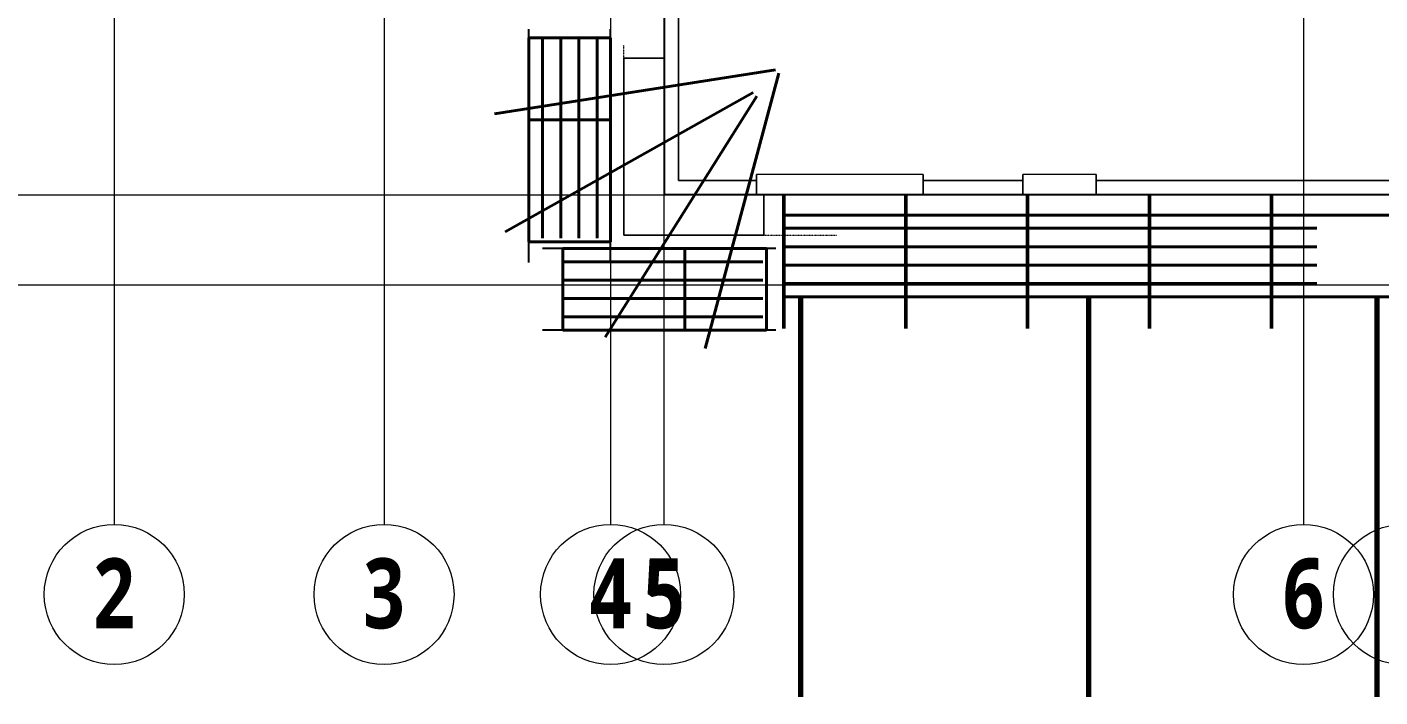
# Model space of a CAD drawing. Header units: millimetres. Extents: x -41779 to 122129, y -6962 to 59838.
# Drawn here: x -18475 to 1830, y -4494 to 5549 of the extents above; entities that cross this region are included whole.
import ezdxf

# ---------------------------------------------------------------- set-up
doc = ezdxf.new("R2010")
doc.units = ezdxf.units.MM
doc.linetypes.add('Dash', pattern=[6.35, 3.175, -3.175])
doc.linetypes.add('Grid Line', pattern=[10, 8, -1, 0, -1])
for name, color, linetype, lineweight in [('A-DETL', 90, 'Continuous', 5), ('A-DETL-HDLN', 90, 'Dash', 5), ('A-FLOR', 192, 'Continuous', 5), ('A-WALL', 113, 'Continuous', 15), ('S-BEAM', 12, 'Continuous', 15), ('S-GRID', 1, 'Continuous', 5), ('S-GRID-IDEN', 1, 'Continuous', 9)]:
    doc.layers.add(name, color=color, linetype=linetype, lineweight=lineweight)
doc.styles.add('Roboto_B', font='Roboto-Bold.ttf', dxfattribs={"width": 0.8, "height": 1050})

# ---------------------------------------------------------------- blocks, each defined once
blk = doc.blocks.new('BMS-SUPPER STRUCTURE_180317_rvt-1-Level 2 -  FRAME')
at = {"layer": 'A-FLOR', "color": 9}
for p, q in [((-8907, 3041), (-8907, 9276)), ((-9517, 5081), (-8907, 5081)), ((-9517, 2431), (-9517, 5081)), ((-8907, 3041), (-8907, 5081)), ((-7527, 3041), (-8907, 3041)), ((-7527, 3041), (-8907, 3041)), ((-5027, 3041), (-7527, 3041)), ((-7417, 3041), (-7527, 3041)), ((-7417, 3041), (-7417, 2431)), ((-3527, 3041), (-5027, 3041)), ((-2427, 3041), (-3527, 3041)), ((2278, 3041), (-2427, 3041)), ((-7417, 2431), (-9517, 2431))]:
    blk.add_line(p, q, dxfattribs=at)
at = {"layer": 'A-FLOR', "color": 55}
for p, q in [((-8907, 9276), (-8907, 3041)), ((-9517, 5081), (-9517, 2431)), ((-8907, 5081), (-9517, 5081)), ((-8907, 3041), (-7527, 3041)), ((-7417, 2431), (-7417, 3041)), ((-5027, 3041), (-3527, 3041)), ((-2427, 3041), (2278, 3041)), ((-9517, 2431), (-7417, 2431))]:
    blk.add_line(p, q, dxfattribs=at)
at = {"layer": 'A-FLOR', "color": 50}
for p, q in [((-8907, 5081), (-8907, 3041)), ((-8907, 3041), (-7527, 3041)), ((-7527, 3041), (-7417, 3041))]:
    blk.add_line(p, q, dxfattribs=at)
at = {"layer": 'A-FLOR', "color": 43}
for p, q in [((-7527, 3041), (-5027, 3041)), ((-3527, 3041), (-2427, 3041))]:
    blk.add_line(p, q, dxfattribs=at)
at = {"layer": 'A-WALL', "color": 8, "lineweight": 18}
for p, q in [((-5027, 3341), (-7527, 3341)), ((-7527, 3341), (-7527, 3041)), ((-5027, 3041), (-5027, 3341)), ((-2427, 3341), (-3527, 3341)), ((-3527, 3341), (-3527, 3041)), ((-2427, 3041), (-2427, 3341)), ((-7527, 3041), (-5027, 3041)), ((-3527, 3041), (-2427, 3041))]:
    blk.add_line(p, q, dxfattribs=at)
at = {"layer": 'A-WALL', "color": 253, "lineweight": 13}
for p, q in [((-5027, 3341), (-7527, 3341)), ((-7527, 3041), (-7527, 3341)), ((-5027, 3341), (-5027, 3041)), ((-3527, 3041), (-3527, 3341)), ((-2427, 3341), (-3527, 3341)), ((-2427, 3341), (-2427, 3041)), ((-7527, 3041), (-5027, 3041)), ((-3527, 3041), (-2427, 3041))]:
    blk.add_line(p, q, dxfattribs=at)
at = {"layer": 'S-BEAM', "color": 135, "lineweight": 13}
for p, q in [((-8907, 9276), (-8907, 3251)), ((-8697, 3251), (-8697, 9276)), ((-8907, 3251), (-8907, 3041)), ((-7527, 3251), (-8697, 3251)), ((-3527, 3251), (-5027, 3251)), ((2278, 3251), (-2427, 3251)), ((-8907, 3041), (-7527, 3041)), ((-5027, 3041), (-3527, 3041)), ((-2427, 3041), (2278, 3041))]:
    blk.add_line(p, q, dxfattribs=at)
at = {"layer": 'S-BEAM', "color": 254, "lineweight": 13}
for p, q in [((-8907, 9276), (-8907, 5081)), ((-8697, 9276), (-8697, 3251)), ((-8697, 3251), (-7527, 3251)), ((-5027, 3251), (-3527, 3251)), ((-2427, 3251), (-2427, 3041)), ((-2427, 3251), (2278, 3251)), ((-5027, 3041), (-3527, 3041)), ((-2427, 3041), (2278, 3041))]:
    blk.add_line(p, q, dxfattribs=at)
at = {"layer": 'S-BEAM', "color": 10, "lineweight": 13}
for p, q in [((-8907, 5081), (-8907, 3251)), ((-8907, 3041), (-8907, 3251)), ((-7527, 3041), (-7527, 3251)), ((-5027, 3251), (-5027, 3041)), ((-3527, 3041), (-3527, 3251)), ((-8907, 3041), (-7527, 3041))]:
    blk.add_line(p, q, dxfattribs=at)
at = {"layer": 'S-BEAM', "color": 253, "lineweight": 13}
for p, q in [((-7527, 3251), (-7527, 3041)), ((-5027, 3041), (-5027, 3251)), ((-3527, 3251), (-3527, 3041)), ((-2427, 3041), (-2427, 3251))]:
    blk.add_line(p, q, dxfattribs=at)
blk = doc.blocks.new('Grid - Circle-565542-Level 2 -  FRAME')
at = {"layer": 'S-GRID-IDEN'}
blk.add_circle((0, 0), 3.5, dxfattribs=at)

msp = doc.modelspace()

# ---------------------------------------------------------------- linework, layer by layer
at = {"layer": 'A-DETL', "lineweight": 25}
for p, q in [((-10942, 2018), (-10942, 5518)), ((-9717, 2018), (-9717, 5518)), ((-7237, 2231), (-10737, 2231)), ((-7237, 1006), (-10737, 1006))]:
    msp.add_line(p, q, dxfattribs=at)
at = {"layer": 'A-DETL', "lineweight": 40}
for p, q in [((-10942, 5386), (-9717, 5386)), ((-10942, 4161), (-10942, 5386)), ((-10741, 2386), (-10741, 5386)), ((-10466, 2386), (-10466, 5386)), ((-10191, 2386), (-10191, 5386)), ((-9916, 2386), (-9916, 5386)), ((-9717, 4161), (-9717, 5386)), ((-7241, 4908), (-11460, 4249)), ((-7194, 4856), (-8297, 731)), ((-7576, 4571), (-11299, 2479)), ((-9799, 901), (-7520, 4513)), ((-10942, 4161), (-9717, 4161)), ((-10942, 2331), (-10942, 4161)), ((-9717, 2331), (-9717, 4161)), ((-7117, 2731), (-5287, 2731)), ((-5287, 2731), (-3457, 2731)), ((-3457, 2731), (-1627, 2731)), ((-1627, 2731), (203, 2731)), ((203, 2731), (2033, 2731)), ((-7117, 2532), (-3117, 2532)), ((-3117, 2532), (883, 2532)), ((-10942, 2331), (-9717, 2331)), ((-7117, 2257), (-3117, 2257)), ((-3117, 2257), (883, 2257)), ((-10432, 2231), (-10432, 1006)), ((-10432, 2231), (-8602, 2231)), ((-10432, 2032), (-7432, 2032)), ((-8602, 2231), (-8602, 1006)), ((-8602, 2231), (-7377, 2231)), ((-7377, 2231), (-7377, 1006)), ((-7117, 1982), (-3117, 1982)), ((-3117, 1982), (883, 1982)), ((-10432, 1757), (-7432, 1757)), ((-7117, 1707), (-3117, 1707)), ((-3117, 1707), (883, 1707)), ((-10432, 1482), (-7432, 1482)), ((-7117, 1506), (-5287, 1506)), ((-5287, 1506), (-3457, 1506)), ((-3457, 1506), (-1627, 1506)), ((-1627, 1506), (203, 1506)), ((203, 1506), (2033, 1506)), ((-10432, 1207), (-7432, 1207)), ((-10432, 1006), (-8602, 1006)), ((-8602, 1006), (-7377, 1006))]:
    msp.add_line(p, q, dxfattribs=at)
at = {"layer": 'A-DETL', "lineweight": 50}
for p, q in [((-7117, 3031), (-7117, 1031)), ((-5287, 3031), (-5287, 1031)), ((-3457, 3031), (-3457, 1031)), ((-1627, 3031), (-1627, 1031)), ((203, 3031), (203, 1031))]:
    msp.add_line(p, q, dxfattribs=at)
at = {"layer": 'A-DETL', "lineweight": 70}
for p, q in [((-6867, 1506), (-6867, -4494)), ((-2542, 1506), (-2542, -4494)), ((1783, 1506), (1783, -4494))]:
    msp.add_line(p, q, dxfattribs=at)
at = {"layer": 'A-DETL-HDLN'}
for q in [(-9517, 5281), (-6317, 2431)]:
    msp.add_line((-9517, 2431), q, dxfattribs=at)
at = {"layer": 'S-GRID', "linetype": 'Grid Line'}
for p, q in [((-17167, 55247), (-17167, -1908)), ((-13117, 55247), (-13117, -1908)), ((-9717, 55247), (-9717, -1908)), ((-8917, 55247), (-8917, -1908)), ((683, 55247), (683, -1908)), ((76597, 3031), (-26915, 3031)), ((76597, 1681), (-26915, 1681))]:
    msp.add_line(p, q, dxfattribs=at)

# ---------------------------------------------------------------- block references
at = {"lineweight": 5}
msp.add_blockref('BMS-SUPPER STRUCTURE_180317_rvt-1-Level 2 -  FRAME', (0, 0), dxfattribs=at)
at = {"layer": 'S-GRID-IDEN', "xscale": 299.9999999999997, "yscale": 299.9999999999997, "zscale": 299.9999999999997, "rotation": 180}
for p in [(-17167, -2958), (-13117, -2958), (-9717, -2958), (-8917, -2958), (683, -2958), (2183, -2958)]:
    msp.add_blockref('Grid - Circle-565542-Level 2 -  FRAME', p, dxfattribs=at)

# ---------------------------------------------------------------- texts
at = {"layer": 'S-GRID-IDEN', "lineweight": 5, "char_height": 1050, "width": 807.5, "attachment_point": 2, "line_spacing_factor": 1.016846, "style": 'Roboto_B'}
for s, insert in [('\\fRoboto|b1|i0|c0|p2|;\\W.8;2', (-17167, -2416)), ('\\fRoboto|b1|i0|c0|p2|;\\W.8;3', (-13117, -2416)), ('\\fRoboto|b1|i0|c0|p2|;\\W.8;4', (-9717, -2416)), ('\\fRoboto|b1|i0|c0|p2|;\\W.8;5', (-8917, -2416)), ('\\fRoboto|b1|i0|c0|p2|;\\W.8;6', (683, -2416))]:
    msp.add_mtext(s, dxfattribs=dict(at, insert=insert))

doc.saveas('drawing.dxf')
